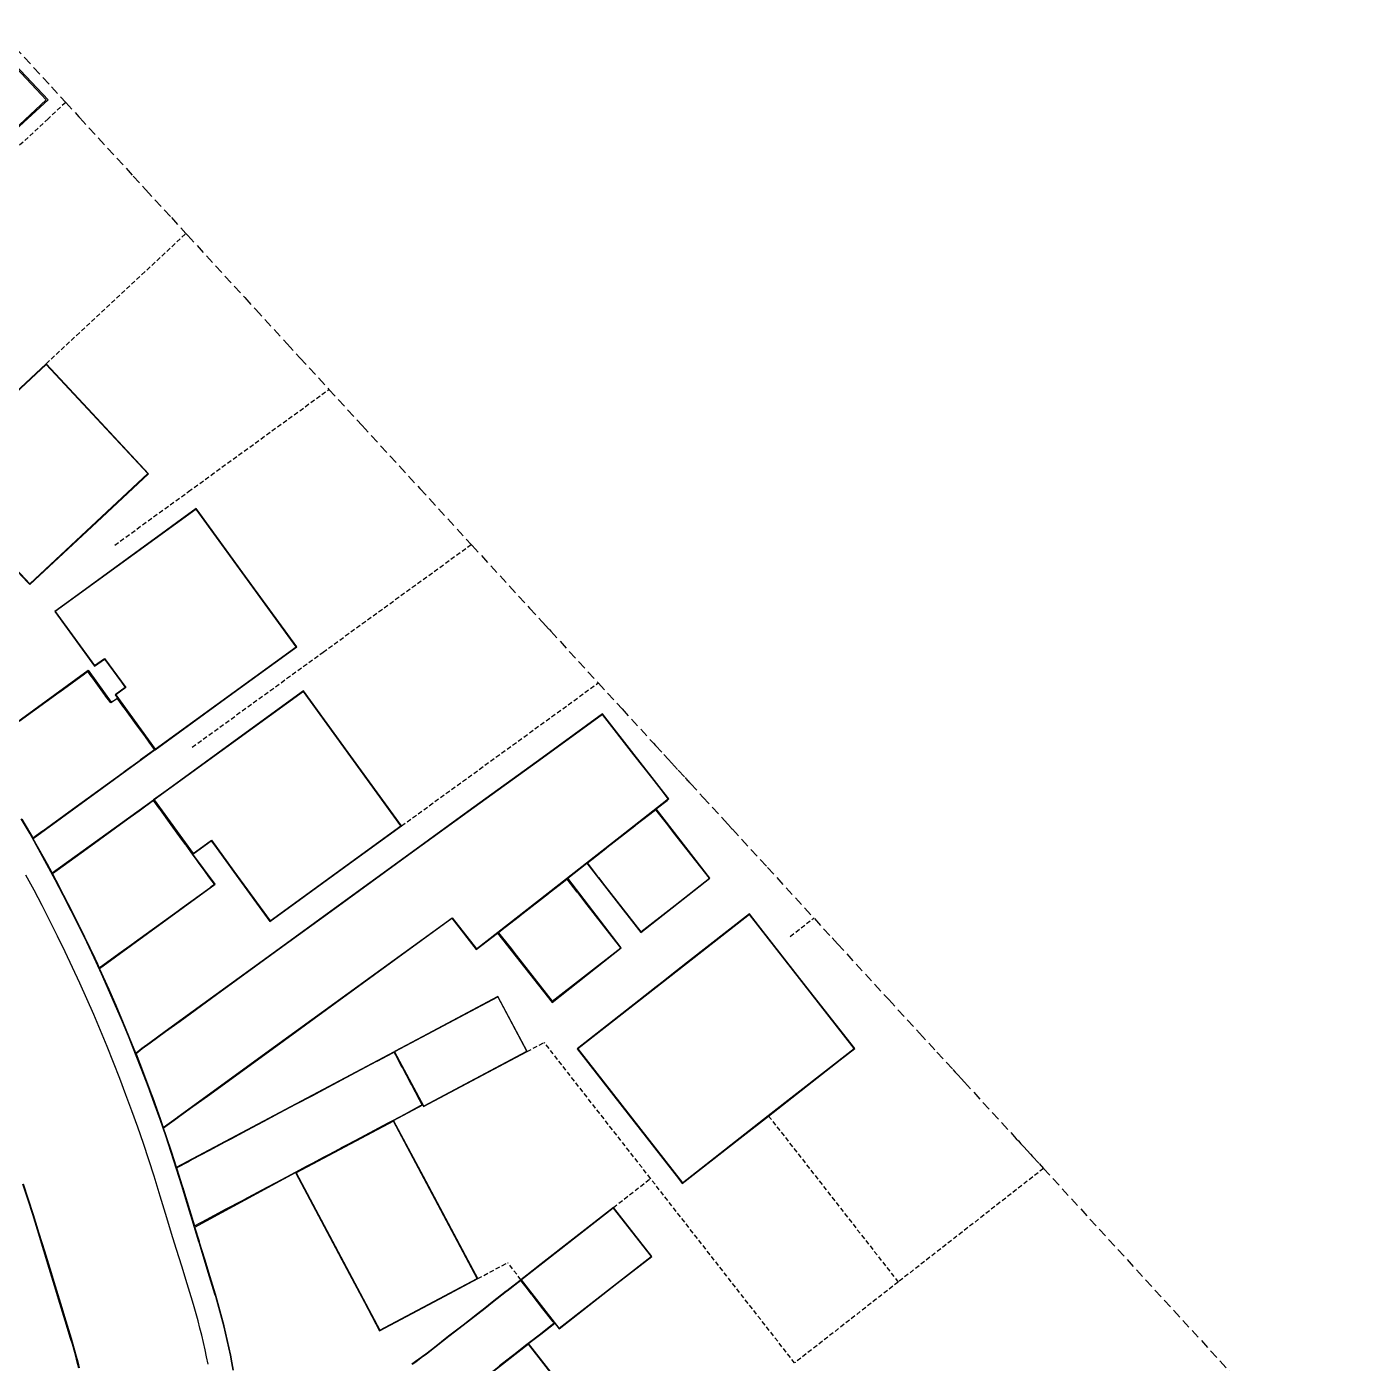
# Model space of a CAD drawing. Header units: metres. Extents: x 337936 to 338461, y 373266 to 374024.
# Drawn here: x 338000.4 to 338073.7, y 373907.3 to 373980.2 of the extents above; entities that cross this region are included whole.
import ezdxf

# ---------------------------------------------------------------- set-up
doc = ezdxf.new("R2010")
doc.units = ezdxf.units.M
doc.linetypes.add('DASHED2', pattern=[0.375, 0.25, -0.125])
for name, color, linetype in [('3D_LINES', 4, 'Continuous'), ('PLOTS EXTERNAL LEVEL', 3, 'Continuous'), ('PLOTS FFL', 1, 'Continuous')]:
    doc.layers.add(name, color=color, linetype=linetype)
doc.layers.add('GARAGES FFL', color=150, linetype='Continuous', lineweight=0)

msp = doc.modelspace()

# ---------------------------------------------------------------- linework, layer by layer
at = {"layer": '3D_LINES', "linetype": 'DASHED2', "ltscale": 2}
for points in [[(337998.732, 373980.215, 33.743), (338001.732, 373976.945, 33.707), (338002.518, 373976.088, 33.704)], [(338002.518, 373976.088, 33.704), (338003.236, 373975.306, 33.701), (338003.279, 373975.258, 33.7), (338006.205, 373972.069, 33.559), (338006.881, 373971.332, 33.527), (338008.285, 373969.802, 33.51), (338009.078, 373968.939, 33.534)], [(338009.078, 373968.939, 33.534), (338009.181, 373968.826, 33.537), (338012.29, 373965.438, 33.596), (338012.876, 373964.798, 33.607), (338014.599, 373962.921, 33.601), (338015.302, 373962.155, 33.612), (338016.889, 373960.424, 33.628)], [(338016.889, 373960.424, 33.628), (338018.692, 373958.46, 33.647), (338021.852, 373955.016, 33.528), (338024.655, 373951.96, 33.523)], [(338024.655, 373951.96, 33.523), (338024.704, 373951.906, 33.523), (338027.839, 373948.49, 33.59), (338028.515, 373947.753, 33.604), (338028.551, 373947.714, 33.604), (338028.902, 373947.331, 33.6), (338028.995, 373947.23, 33.599), (338031.587, 373944.404, 33.538)], [(338031.587, 373944.404, 33.538), (338032.891, 373942.983, 33.508), (338034.599, 373941.121, 33.5), (338034.722, 373940.987, 33.496), (338035.167, 373940.503, 33.481), (338035.421, 373940.226, 33.473), (338035.583, 373940.049, 33.468), (338035.951, 373939.648, 33.463), (338036.331, 373939.234, 33.459), (338036.368, 373939.193, 33.46), (338036.409, 373939.149, 33.46), (338036.452, 373939.101, 33.461), (338036.497, 373939.053, 33.461), (338036.541, 373939.005, 33.462), (338036.581, 373938.961, 33.462), (338036.613, 373938.926, 33.462), (338036.626, 373938.913, 33.462), (338037.303, 373938.174, 33.469), (338038.656, 373936.7, 33.484), (338038.834, 373936.505, 33.486), (338038.852, 373936.486, 33.485), (338038.89, 373936.444, 33.485), (338038.911, 373936.422, 33.485), (338040.828, 373934.332, 33.432), (338043.357, 373931.576, 33.349)], [(338043.388, 373931.542, 33.348), (338044.359, 373930.483, 33.316), (338044.651, 373930.166, 33.314), (338047.444, 373927.121, 33.357), (338049.121, 373925.294, 33.382), (338050.074, 373924.255, 33.382), (338050.946, 373923.305, 33.408), (338051.08, 373923.158, 33.412), (338051.235, 373922.99, 33.416), (338051.404, 373922.805, 33.42), (338051.579, 373922.615, 33.424), (338054.105, 373919.861, 33.489), (338054.413, 373919.526, 33.473), (338054.526, 373919.403, 33.477), (338054.664, 373919.251, 33.479), (338054.824, 373919.078, 33.481), (338054.998, 373918.887, 33.482), (338055.183, 373918.686, 33.483), (338055.3, 373918.558, 33.495), (338055.654, 373918.173, 33.496), (338055.9, 373917.904, 33.5)], [(338055.9, 373917.904, 33.5), (338073.728, 373898.447, 33.453)]]:
    msp.add_polyline3d(points, dxfattribs=at)
at = {"layer": '3D_LINES', "linetype": 'Continuous'}
for points in [[(337994.692, 373976.459, 34.156), (337998.215, 373979.761, 34.093), (338001.56, 373976.225, 34.093), (337997.98, 373972.95, 34.275)], [(337997.788, 373940.777, 34.726), (338003.749, 373945.093, 34.54), (338004.994, 373943.35, 34.453), (338005.351, 373943.578, 34.47)], [(338000.118, 373936.972, 34.694), (338000.59, 373936.167, 34.686), (338000.676, 373936.019, 34.684), (338000.72, 373935.942, 34.683), (338001.245, 373936.324, 34.666), (338001.26, 373936.335, 34.665), (338002.878, 373937.511, 34.612), (338005.645, 373939.52, 34.496), (338005.764, 373939.607, 34.492), (338006.573, 373940.195, 34.466), (338006.597, 373940.212, 34.464), (338006.607, 373940.219, 34.464), (338007.362, 373940.768, 34.439), (338007.065, 373941.177, 34.426), (338007.034, 373941.22, 34.426), (338006.863, 373941.454, 34.426), (338006.29, 373942.243, 34.426), (338005.777, 373942.95, 34.426), (338005.638, 373943.14, 34.426), (338005.341, 373943.549, 34.44), (338005.341, 373943.549, 34.44), (338004.971, 373943.311, 34.453), (338004.656, 373943.744, 34.547), (338004.632, 373943.777, 34.556), (338003.988, 373944.663, 34.556), (338003.902, 373944.781, 34.554), (338003.855, 373944.846, 34.551), (338003.729, 373945.02, 34.54), (338003.548, 373944.888, 34.532), (338002.198, 373943.907, 34.511), (338002.188, 373943.9, 34.511), (338002.164, 373943.882, 34.51), (337999.977, 373942.294, 34.602)], [(338035.449, 373938.077, 34.108), (338035.044, 373938.596, 34.127), (338034.532, 373939.251, 34.116), (338033.555, 373940.501, 34.199), (338031.821, 373942.72, 34.27), (338028.523, 373940.324, 34.31), (338024.478, 373937.385, 34.36), (338021.242, 373935.034, 34.4), (338017.197, 373932.095, 34.45), (338013.961, 373929.743, 34.49), (338010.725, 373927.392, 34.53), (338008.744, 373925.953, 34.555), (338007.949, 373925.376, 34.556), (338007.11, 373924.766, 34.558), (338006.674, 373924.45, 34.559), (338006.354, 373924.195, 34.559)], [(338007.397, 373940.762, 34.425), (338000.745, 373935.896, 34.684)], [(338001.771, 373934.033, 34.664), (338007.316, 373938.021, 34.5)], [(338030.967, 373934.572, 34.173), (338033.919, 373930.775, 33.91), (338037.675, 373933.739, 33.91), (338034.748, 373937.529, 34.13)], [(338034.748, 373937.529, 34.13), (338035.345, 373937.996, 34.123), (338035.449, 373938.077, 34.108), (338035.449, 373938.077, 34.108)], [(338004.364, 373928.816, 34.608), (338010.677, 373933.415, 34.603), (338009.464, 373935.065, 34.509)], [(338029.923, 373933.755, 34.185), (338030.967, 373934.572, 34.173)], [(338026.083, 373930.752, 34.23), (338029.075, 373926.964, 33.954), (338032.848, 373929.954, 33.949), (338029.923, 373933.755, 34.185)], [(338007.85, 373920.112, 34.517), (338008.638, 373920.685, 34.499), (338008.653, 373920.695, 34.499), (338009.452, 373921.276, 34.481), (338010.251, 373921.856, 34.463), (338013.983, 373924.568, 34.417), (338017.219, 373926.919, 34.377), (338020.455, 373929.271, 34.337), (338023.602, 373931.557, 34.298), (338024.933, 373929.853, 34.243), (338026.083, 373930.752, 34.23)], [(338026.067, 373930.771, 34.23), (338026.067, 373930.771, 34.23)], [(338026.082, 373930.751, 34.23), (338026.082, 373930.751, 34.23)], [(338008.564, 373917.966, 34.496), (338020.459, 373924.281, 34.042)], [(338020.419, 373920.522, 34.125), (338022.008, 373921.367, 34.125)], [(338020.419, 373920.522, 34.125), (338020.419, 373920.522, 34.125)], [(338009.567, 373914.706, 34.461), (338015.063, 373917.675, 34.17)], [(338026.201, 373907.141, 33.973), (338026.837, 373907.638, 33.918), (338026.916, 373907.7, 33.92), (338026.989, 373907.756, 33.974), (338027.625, 373908.254, 33.936), (338027.764, 373908.362, 33.974), (338027.764, 373908.362, 33.974), (338028.433, 373908.885, 33.955), (338029.181, 373909.47, 33.974), (338029.135, 373909.529, 33.974), (338028.572, 373910.249, 33.974), (338027.976, 373911.012, 33.974), (338027.95, 373911.046, 33.973), (338027.648, 373911.432, 33.973), (338027.365, 373911.794, 33.955), (338026.616, 373911.209, 33.916), (338026.585, 373911.185, 33.914), (338025.809, 373910.578, 33.874), (338025.407, 373910.264, 33.854), (338025.009, 373909.954, 33.844), (338024.221, 373909.338, 33.835), (338023.433, 373908.722, 33.836), (338022.657, 373908.116, 33.848), (338022.191, 373907.752, 33.86), (338022.132, 373907.705, 33.862), (338022.002, 373907.612, 33.866), (338021.812, 373907.474, 33.873), (338021.622, 373907.336, 33.881), (338021.432, 373907.199, 33.89)]]:
    msp.add_polyline3d(points, dxfattribs=at)
for points in [[(337998.215, 373979.699, 34.093), (337995.892, 373977.532, 34.173), (337995.445, 373977.115, 34.166), (337995.277, 373976.959, 34.164), (337994.741, 373976.459, 34.156), (337994.791, 373976.406, 34.158), (337995.456, 373975.693, 34.182), (337995.497, 373975.649, 34.183), (337997.292, 373973.724, 34.248), (337997.333, 373973.68, 34.249), (337997.981, 373972.985, 34.273), (337998.694, 373973.65, 34.211), (337999.128, 373974.055, 34.173), (338001.455, 373976.225, 34.093), (337999.835, 373977.962, 34.096), (337998.215, 373979.699, 34.093)], [(338035.414, 373938.082, 34.108), (338035.024, 373938.581, 34.127), (338034.512, 373939.235, 34.116), (338033.536, 373940.485, 34.199), (338031.816, 373942.685, 34.27), (338028.538, 373940.303, 34.31), (338024.493, 373937.364, 34.36), (338021.257, 373935.013, 34.4), (338017.212, 373932.074, 34.45), (338013.976, 373929.723, 34.49), (338010.739, 373927.372, 34.53), (338008.759, 373925.933, 34.555), (338007.964, 373925.356, 34.556), (338007.125, 373924.746, 34.558), (338006.69, 373924.43, 34.559), (338006.354, 373924.163, 34.559), (338006.701, 373923.251, 34.55), (338007.111, 373922.171, 34.538), (338007.325, 373921.607, 34.532), (338007.36, 373921.506, 34.531), (338007.379, 373921.454, 34.531), (338007.689, 373920.579, 34.522), (338007.844, 373920.139, 34.517), (338008.623, 373920.705, 34.499), (338008.638, 373920.716, 34.499), (338009.437, 373921.296, 34.481), (338010.236, 373921.877, 34.463), (338013.969, 373924.588, 34.417), (338017.205, 373926.94, 34.377), (338020.441, 373929.291, 34.337), (338023.607, 373931.591, 34.298), (338024.938, 373929.888, 34.243), (338028.853, 373932.95, 34.198), (338032.791, 373936.03, 34.152), (338035.33, 373938.016, 34.123), (338035.414, 373938.082, 34.108)], [(338010.631, 373933.415, 34.603), (338010.383, 373933.757, 34.628), (338010.301, 373933.869, 34.628), (338010.037, 373934.233, 34.628), (338010.016, 373934.261, 34.628), (338009.772, 373934.597, 34.628), (338009.691, 373934.709, 34.628), (338009.443, 373935.05, 34.509), (338009.442, 373935.052, 34.541), (338009.084, 373935.545, 34.501), (338009.052, 373935.588, 34.501), (338008.842, 373935.878, 34.501), (338008.269, 373936.667, 34.501), (338007.686, 373937.469, 34.501), (338007.655, 373937.512, 34.501), (338007.31, 373937.986, 34.51), (338006.521, 373937.413, 34.526), (338005.913, 373936.971, 34.538), (338003.694, 373935.358, 34.594), (338002.058, 373934.17, 34.654), (338001.799, 373933.982, 34.663), (338001.973, 373933.646, 34.66), (338002.402, 373932.816, 34.651), (338002.636, 373932.363, 34.646), (338002.832, 373931.983, 34.642), (338003.054, 373931.555, 34.637), (338003.255, 373931.136, 34.633), (338003.27, 373931.105, 34.633), (338004.102, 373929.374, 34.614), (338004.247, 373929.073, 34.611), (338004.349, 373928.851, 34.608), (338005.42, 373929.629, 34.608), (338006.227, 373930.215, 34.608), (338006.245, 373930.228, 34.608), (338008.34, 373931.751, 34.555), (338008.738, 373932.039, 34.547), (338008.759, 373932.055, 34.548), (338010.375, 373933.229, 34.59), (338010.484, 373933.308, 34.595), (338010.631, 373933.415, 34.603)], [(338034.737, 373937.485, 34.128), (338034.413, 373937.232, 34.132), (338033.648, 373936.634, 34.141), (338033.593, 373936.591, 34.141), (338032.062, 373935.395, 34.159), (338032.009, 373935.354, 34.159), (338031.243, 373934.755, 34.168), (338030.994, 373934.561, 34.171), (338031.555, 373933.843, 34.111), (338031.6, 373933.786, 34.107), (338031.956, 373933.33, 34.069), (338033.919, 373930.818, 33.91), (338035.79, 373932.28, 33.912), (338037.662, 373933.742, 33.91), (338035.704, 373936.249, 34.069), (338035.33, 373936.727, 34.092), (338035.306, 373936.758, 34.093), (338034.737, 373937.485, 34.128)], [(338029.893, 373933.697, 34.184), (338029.683, 373933.533, 34.187), (338028.917, 373932.934, 34.195), (338028.864, 373932.892, 34.196), (338027.332, 373931.695, 34.214), (338027.281, 373931.656, 34.214), (338026.514, 373931.057, 34.223), (338026.15, 373930.772, 34.227), (338026.746, 373930.01, 34.163), (338026.756, 373929.997, 34.162), (338027.113, 373929.54, 34.124), (338029.075, 373927.029, 33.954), (338032.818, 373929.954, 33.949), (338032.353, 373930.548, 33.989), (338030.86, 373932.459, 34.119), (338030.485, 373932.939, 34.144), (338030.445, 373932.99, 34.147), (338029.893, 373933.697, 34.184)], [(338020.407, 373920.544, 34.124), (338021.061, 373920.892, 34.125), (338021.889, 373921.332, 34.125), (338021.974, 373921.378, 34.124), (338021.872, 373921.569, 34.119), (338021.833, 373921.642, 34.125), (338021.389, 373922.478, 34.125), (338021.354, 373922.543, 34.123), (338020.896, 373923.406, 34.067), (338020.891, 373923.414, 34.123), (338020.665, 373923.84, 34.123), (338020.625, 373923.915, 34.109), (338020.448, 373924.247, 34.047), (338020.362, 373924.201, 34.047), (338019.498, 373923.742, 34.045), (338019.485, 373923.735, 34.044), (338018.592, 373923.26, 34.043), (338016.826, 373922.321, 34.043), (338015.944, 373921.852, 34.044), (338015.065, 373921.385, 34.051), (338014.175, 373920.912, 34.067), (338013.299, 373920.446, 34.092), (338012.409, 373919.973, 34.126), (338011.533, 373919.507, 34.169), (338011.202, 373919.331, 34.188), (338010.335, 373918.87, 34.288), (338009.427, 373918.387, 34.393), (338009.178, 373918.255, 34.422), (338008.574, 373917.934, 34.492), (338008.591, 373917.879, 34.492), (338008.877, 373916.963, 34.483), (338008.923, 373916.812, 34.481), (338008.944, 373916.742, 34.482), (338009.547, 373914.77, 34.461), (338010.234, 373915.135, 34.419), (338010.395, 373915.221, 34.409), (338010.646, 373915.354, 34.394), (338011.284, 373915.694, 34.356), (338012.162, 373916.161, 34.302), (338012.462, 373916.32, 34.284), (338013.05, 373916.632, 34.25), (338013.196, 373916.71, 34.224), (338013.591, 373916.92, 34.224), (338013.929, 373917.1, 34.208), (338013.998, 373917.137, 34.224), (338014.818, 373917.573, 34.174), (338015.052, 373917.697, 34.169), (338015.694, 373918.039, 34.149), (338015.997, 373918.199, 34.141), (338016.584, 373918.512, 34.132), (338016.873, 373918.665, 34.124), (338017.46, 373918.978, 34.125), (338017.61, 373919.057, 34.124), (338017.756, 373919.135, 34.124), (338017.833, 373919.176, 34.125), (338018.35, 373919.451, 34.124), (338020.116, 373920.39, 34.124), (338020.407, 373920.544, 34.124)]]:
    msp.add_polyline3d(points, close=True, dxfattribs=at)
at = {"layer": '3D_LINES', "linetype": 'DASHED2'}
for points in [[(338002.518, 373976.088, 33.704), (338002.514, 373976.085, 33.997), (338001.561, 373975.202, 34.059), (337994.612, 373968.766, 34.49), (337994.484, 373968.647, 34.494)], [(338001.45, 373961.825, 34.425), (338009.076, 373968.933, 33.817), (338009.08, 373968.936, 33.534)], [(338009.223, 373954.853, 34.2), (338016.885, 373960.422, 33.773), (338016.889, 373960.424, 33.628)], [(338005.191, 373951.925, 34.425), (338009.223, 373954.853, 34.2)], [(338016.566, 373946.085, 34.425), (338024.651, 373951.957, 33.773), (338024.653, 373951.959, 33.634), (338024.655, 373951.96, 33.523)], [(338009.42, 373940.891, 34.43), (338016.566, 373946.085, 34.425)], [(338020.849, 373936.602, 34.5), (338031.583, 373944.401, 33.74), (338031.587, 373944.404, 33.538)], [(338042.074, 373930.573, 33.644), (338043.354, 373931.573, 33.485), (338043.357, 373931.576, 33.349)], [(338027.706, 373924.289, 34.125), (338028.643, 373924.78, 33.825)], [(338034.443, 373917.356, 33.873), (338028.643, 373924.78, 33.825)], [(338040.884, 373920.766, 33.825), (338047.964, 373911.704, 33.7)], [(338055.9, 373917.904, 33.5), (338047.964, 373911.704, 33.7)], [(338032.415, 373915.771, 33.975), (338034.443, 373917.356, 33.873)], [(338042.31, 373907.287, 33.8), (338034.443, 373917.356, 33.873)], [(338025.009, 373911.889, 33.9), (338026.644, 373912.758, 33.94)], [(338027.369, 373911.83, 33.975), (338026.644, 373912.758, 33.94)], [(338047.964, 373911.704, 33.7), (338042.31, 373907.287, 33.8)]]:
    msp.add_polyline3d(points, dxfattribs=at)
at = {"layer": '3D_LINES'}
for points in [[(338011.657, 373906.892, 34.385), (338011.583, 373907.298, 34.388), (338011.504, 373907.703, 34.392), (338011.421, 373908.107, 34.396), (338011.332, 373908.51, 34.399), (338011.239, 373908.912, 34.403), (338011.141, 373909.313, 34.407), (338011.039, 373909.713, 34.41), (338010.931, 373910.112, 34.414), (338010.819, 373910.509, 34.418), (338010.703, 373910.905, 34.421), (338010.664, 373911.033, 34.422), (338010.371, 373911.989, 34.432), (338010.079, 373912.945, 34.443), (338009.799, 373913.86, 34.452), (338009.799, 373913.86, 34.452), (338009.787, 373913.902, 34.453), (338009.532, 373914.734, 34.462), (338009.532, 373914.734, 34.462), (338009.494, 373914.858, 34.463), (338009.202, 373915.814, 34.473), (338008.91, 373916.77, 34.483), (338008.853, 373916.955, 34.485), (338008.57, 373917.865, 34.495), (338008.278, 373918.772, 34.504), (338007.976, 373919.676, 34.513), (338007.666, 373920.576, 34.522), (338007.346, 373921.474, 34.531), (338007.018, 373922.368, 34.541), (338006.68, 373923.259, 34.55), (338006.334, 373924.147, 34.559), (338005.979, 373925.031, 34.568), (338005.614, 373925.911, 34.578), (338005.241, 373926.788, 34.587), (338004.86, 373927.661, 34.596), (338004.469, 373928.53, 34.605), (338004.07, 373929.395, 34.614), (338003.662, 373930.256, 34.624), (338003.245, 373931.113, 34.633), (338002.82, 373931.965, 34.642), (338002.386, 373932.813, 34.651), (338001.944, 373933.657, 34.66), (338001.493, 373934.497, 34.67), (338001.034, 373935.331, 34.678), (338000.567, 373936.162, 34.687), (338000.091, 373936.987, 34.694)], [(338001.771, 373934.033, 34.664), (338001.515, 373934.509, 34.67), (338001.056, 373935.344, 34.678), (338000.745, 373935.896, 34.684)], [(338010.287, 373907.22, 34.34), (338010.208, 373907.616, 34.344), (338010.124, 373908.01, 34.347), (338010.036, 373908.404, 34.351), (338009.943, 373908.796, 34.355), (338009.845, 373909.188, 34.358), (338009.742, 373909.578, 34.362), (338009.635, 373909.966, 34.366), (338009.523, 373910.353, 34.369), (338009.433, 373910.654, 34.372), (338009.14, 373911.612, 34.382), (338008.847, 373912.569, 34.393), (338008.568, 373913.483, 34.402), (338008.555, 373913.525, 34.398), (338008.3, 373914.357, 34.312), (338008.263, 373914.481, 34.313), (338007.97, 373915.438, 34.323), (338007.678, 373916.394, 34.333), (338007.621, 373916.58, 34.335), (338007.341, 373917.478, 34.345), (338007.052, 373918.375, 34.354), (338006.754, 373919.268, 34.363), (338006.447, 373920.159, 34.372), (338006.132, 373921.046, 34.382), (338005.807, 373921.93, 34.391), (338005.473, 373922.811, 34.4), (338005.13, 373923.688, 34.409), (338004.779, 373924.562, 34.419), (338004.419, 373925.432, 34.428), (338004.05, 373926.299, 34.437), (338003.672, 373927.162, 34.446), (338003.286, 373928.021, 34.455), (338002.891, 373928.876, 34.465), (338002.487, 373929.727, 34.474), (338002.075, 373930.574, 34.483), (338001.654, 373931.417, 34.492), (338001.225, 373932.255, 34.502), (338000.787, 373933.089, 34.511), (338000.341, 373933.919, 34.52)], [(338006.343, 373924.19, 34.559), (338006.002, 373925.04, 34.568), (338005.638, 373925.921, 34.578), (338005.264, 373926.798, 34.587), (338004.883, 373927.671, 34.596), (338004.492, 373928.54, 34.605), (338004.364, 373928.816, 34.608)], [(338008.564, 373917.966, 34.496), (338008.301, 373918.78, 34.504), (338008, 373919.684, 34.513), (338007.854, 373920.108, 34.517)], [(338003.226, 373907.008, 34.353), (338003.146, 373907.334, 34.357), (338003.062, 373907.66, 34.361), (338002.974, 373907.984, 34.365), (338002.882, 373908.307, 34.368), (338002.786, 373908.627, 34.372), (338002.494, 373909.581, 34.382), (338002.202, 373910.537, 34.393), (338001.91, 373911.493, 34.403), (338001.617, 373912.45, 34.413), (338001.325, 373913.406, 34.423), (338001.032, 373914.362, 34.433), (338000.977, 373914.545, 34.435), (338000.715, 373915.385, 34.445), (338000.446, 373916.221, 34.454), (338000.168, 373917.053, 34.463)], [(338000.192, 373917.061, 34.463), (338000.469, 373916.228, 34.454), (338000.739, 373915.393, 34.445), (338001, 373914.553, 34.435), (338001.056, 373914.369, 34.433), (338001.349, 373913.413, 34.423), (338001.641, 373912.457, 34.413), (338001.933, 373911.501, 34.403), (338002.226, 373910.544, 34.393), (338002.518, 373909.588, 34.382), (338002.81, 373908.634, 34.372), (338002.906, 373908.314, 34.368), (338002.998, 373907.991, 34.365), (338003.086, 373907.666, 34.361), (338003.17, 373907.341, 34.357), (338003.25, 373907.014, 34.353)], [(338011.682, 373906.896, 34.385), (338011.608, 373907.302, 34.388), (338011.529, 373907.708, 34.392), (338011.445, 373908.112, 34.396), (338011.357, 373908.516, 34.399), (338011.264, 373908.918, 34.403), (338011.166, 373909.32, 34.407), (338011.063, 373909.72, 34.41), (338010.956, 373910.118, 34.414), (338010.843, 373910.516, 34.418), (338010.727, 373910.912, 34.421), (338010.688, 373911.04, 34.422), (338010.395, 373911.996, 34.432), (338010.103, 373912.953, 34.443), (338009.823, 373913.867, 34.452), (338009.811, 373913.909, 34.453), (338009.567, 373914.706, 34.461)], [(338027.322, 373911.792, 33.952), (338026.601, 373911.229, 33.916), (338026.57, 373911.205, 33.914), (338025.793, 373910.598, 33.874), (338025.392, 373910.284, 33.854), (338024.994, 373909.973, 33.844), (338024.206, 373909.358, 33.835), (338023.418, 373908.742, 33.836), (338022.641, 373908.135, 33.848), (338022.176, 373907.771, 33.86), (338022.116, 373907.725, 33.862), (338021.988, 373907.632, 33.866), (338021.798, 373907.494, 33.873), (338021.607, 373907.357, 33.881), (338021.417, 373907.219, 33.89)], [(338027.801, 373908.359, 33.973), (338028.448, 373908.865, 33.955), (338029.216, 373909.465, 33.974)]]:
    msp.add_polyline3d(points, dxfattribs=at)
at = {"layer": 'GARAGES FFL', "linetype": 'Continuous'}
for points, elevation in [([(338027.672, 373924.3), (338026.101, 373927.253), (338020.492, 373924.271), (338022.063, 373921.317)], 34.125), ([(338034.47, 373913.1), (338032.41, 373915.736), (338027.404, 373911.825), (338029.464, 373909.189)], 33.975)]:
    msp.add_lwpolyline(points, close=True, dxfattribs=dict(at, elevation=elevation))
at = {"layer": 'PLOTS EXTERNAL LEVEL', "linetype": 'Continuous'}
for points in [[(338001.45, 373961.825, 34.425), (337997.793, 373958.415, 34.425), (337994.957, 373955.77, 34.425), (337997.344, 373953.21, 34.575), (337998.163, 373952.332, 34.575), (337998.498, 373951.973, 34.425), (338000.135, 373950.218, 34.425), (338000.441, 373949.889, 34.441), (338000.482, 373949.846, 34.425), (338000.551, 373949.772, 34.425), (338004.207, 373953.182, 34.425), (338007.044, 373955.826, 34.425), (338003.978, 373959.114, 34.425), (338001.45, 373961.825, 34.425)], [(338009.643, 373953.924, 34.424), (338008.834, 373953.336, 34.425), (338008.025, 373952.749, 34.425), (338007.214, 373952.16, 34.425), (338003.17, 373949.222, 34.425), (338001.914, 373948.309, 34.425), (338004.09, 373945.314, 34.542), (338004.636, 373945.71, 34.564), (338004.849, 373945.418, 34.575), (338005.554, 373944.447, 34.575), (338005.767, 373944.155, 34.545), (338005.221, 373943.758, 34.488), (338005.667, 373943.144, 34.425), (338007.397, 373940.762, 34.425), (338011.442, 373943.701, 34.425), (338014.677, 373946.052, 34.425), (338015.125, 373946.378, 34.425), (338012.187, 373950.422, 34.425), (338009.836, 373953.658, 34.425), (338009.643, 373953.924, 34.424)], [(338015.499, 373943.966, 34.425), (338012.17, 373941.548, 34.456), (338008.125, 373938.609, 34.493), (338007.316, 373938.021, 34.5), (338009.095, 373935.572, 34.5), (338009.464, 373935.065, 34.509), (338010.465, 373935.792, 34.623), (338010.728, 373935.429, 34.65), (338011.411, 373934.49, 34.65), (338011.683, 373934.115, 34.632), (338013.667, 373931.384, 34.5), (338017.613, 373934.251, 34.5), (338020.849, 373936.602, 34.5), (338017.943, 373940.603, 34.5), (338015.499, 373943.966, 34.425)], [(338039.85, 373931.795, 33.825), (338036.47, 373929.155, 33.975), (338035.524, 373928.416, 33.975), (338035.141, 373928.116, 33.825), (338034.757, 373927.816, 33.975), (338033.812, 373927.078, 33.975), (338030.433, 373924.438, 33.825), (338032.896, 373921.286, 33.825), (338035.974, 373917.346, 33.825), (338036.175, 373917.088, 33.825), (338039.328, 373919.55, 33.825), (338040.884, 373920.766, 33.825), (338044.804, 373923.829, 33.825), (338045.592, 373924.445, 33.825), (338042.928, 373927.855, 33.825), (338040.465, 373931.007, 33.825), (338039.85, 373931.795, 33.825)], [(338027.706, 373924.289, 34.125), (338026.112, 373927.287, 34.125), (338021.697, 373924.939, 34.125), (338020.814, 373924.47, 34.125), (338020.459, 373924.281, 34.042), (338020.692, 373923.842, 34.125), (338020.924, 373923.406, 34.125), (338020.928, 373923.398, 34.067), (338021.398, 373922.515, 34.092), (338021.819, 373921.723, 34.125), (338021.867, 373921.632, 34.117), (338022.008, 373921.367, 34.125), (338022.052, 373921.283, 34.125), (338026.467, 373923.631, 34.125), (338027.706, 373924.289, 34.125)], [(338020.419, 373920.522, 34.125), (338018.362, 373919.429, 34.125), (338017.847, 373919.155, 34.125), (338017.77, 373919.114, 34.125), (338017.623, 373919.036, 34.125), (338017.479, 373918.959, 34.125), (338016.887, 373918.644, 34.125), (338016.564, 373918.472, 34.125), (338016.004, 373918.175, 34.142), (338015.713, 373918.02, 34.149), (338015.121, 373917.705, 34.168), (338015.063, 373917.675, 34.17), (338017.411, 373913.26, 34.273), (338017.447, 373913.192, 34.275), (338018.01, 373912.133, 34.275), (338018.819, 373910.611, 34.125), (338019.654, 373909.041, 34.05), (338023.214, 373910.935, 33.95), (338025.009, 373911.889, 33.9), (338024.483, 373912.878, 34.125), (338022.192, 373917.186, 34.125), (338020.419, 373920.522, 34.125)], [(338034.505, 373913.096, 33.975), (338032.415, 373915.771, 33.975), (338028.475, 373912.693, 33.975), (338027.687, 373912.077, 33.975), (338027.37, 373911.83, 33.975), (338027.369, 373911.829, 33.955), (338027.676, 373911.437, 33.975), (338029.46, 373909.154, 33.975), (338032.612, 373911.617, 33.975), (338034.505, 373913.096, 33.975)], [(338027.78, 373908.343, 33.975), (338027.64, 373908.234, 33.937), (338026.992, 373907.727, 33.975), (338026.933, 373907.681, 33.92), (338026.852, 373907.618, 33.918), (338026.204, 373907.111, 33.975), (338026.064, 373907.003, 33.909), (338025.415, 373906.496, 33.975), (338025.285, 373906.393, 33.975), (338025.276, 373906.387, 33.91), (338024.627, 373905.88, 33.975), (338024.488, 373905.771, 33.922), (338024.339, 373905.655, 33.975), (338024.023, 373905.407, 33.934), (338023.839, 373905.264, 33.988), (338023, 373904.609, 34.01), (338026.079, 373900.669, 34.123), (338026.126, 373900.608, 34.125), (338026.865, 373899.663, 34.125), (338029.02, 373896.904, 33.975), (338032.198, 373899.386, 33.975), (338033.799, 373900.638, 33.975), (338030.721, 373904.578, 33.975), (338027.78, 373908.343, 33.975)]]:
    msp.add_polyline3d(points, close=True, dxfattribs=at)
at = {"layer": 'PLOTS FFL', "linetype": 'Continuous'}
for points, elevation in [([(338001.448, 373961.79), (337994.992, 373955.769), (338000.552, 373949.807), (338007.008, 373955.828)], 34.575), ([(338009.637, 373953.889), (338001.949, 373948.303), (338004.096, 373945.348), (338004.642, 373945.745), (338005.802, 373944.149), (338005.256, 373943.752), (338007.402, 373940.797), (338015.09, 373946.383)], 34.575), ([(338015.493, 373943.931), (338007.351, 373938.015), (338009.469, 373935.1), (338010.47, 373935.827), (338011.703, 373934.13), (338013.673, 373931.419), (338020.814, 373936.608)], 34.65), ([(338039.845, 373931.76), (338035.157, 373928.097), (338030.468, 373924.433), (338036.18, 373917.123), (338040.868, 373920.786), (338045.557, 373924.449)], 33.975), ([(338020.408, 373920.488), (338015.097, 373917.665), (338019.664, 373909.075), (338024.975, 373911.899)], 34.275), ([(338027.775, 373908.308), (338023.035, 373904.604), (338029.024, 373896.939), (338033.764, 373900.642)], 34.125)]:
    msp.add_lwpolyline(points, close=True, dxfattribs=dict(at, elevation=elevation))

doc.saveas('drawing.dxf')
